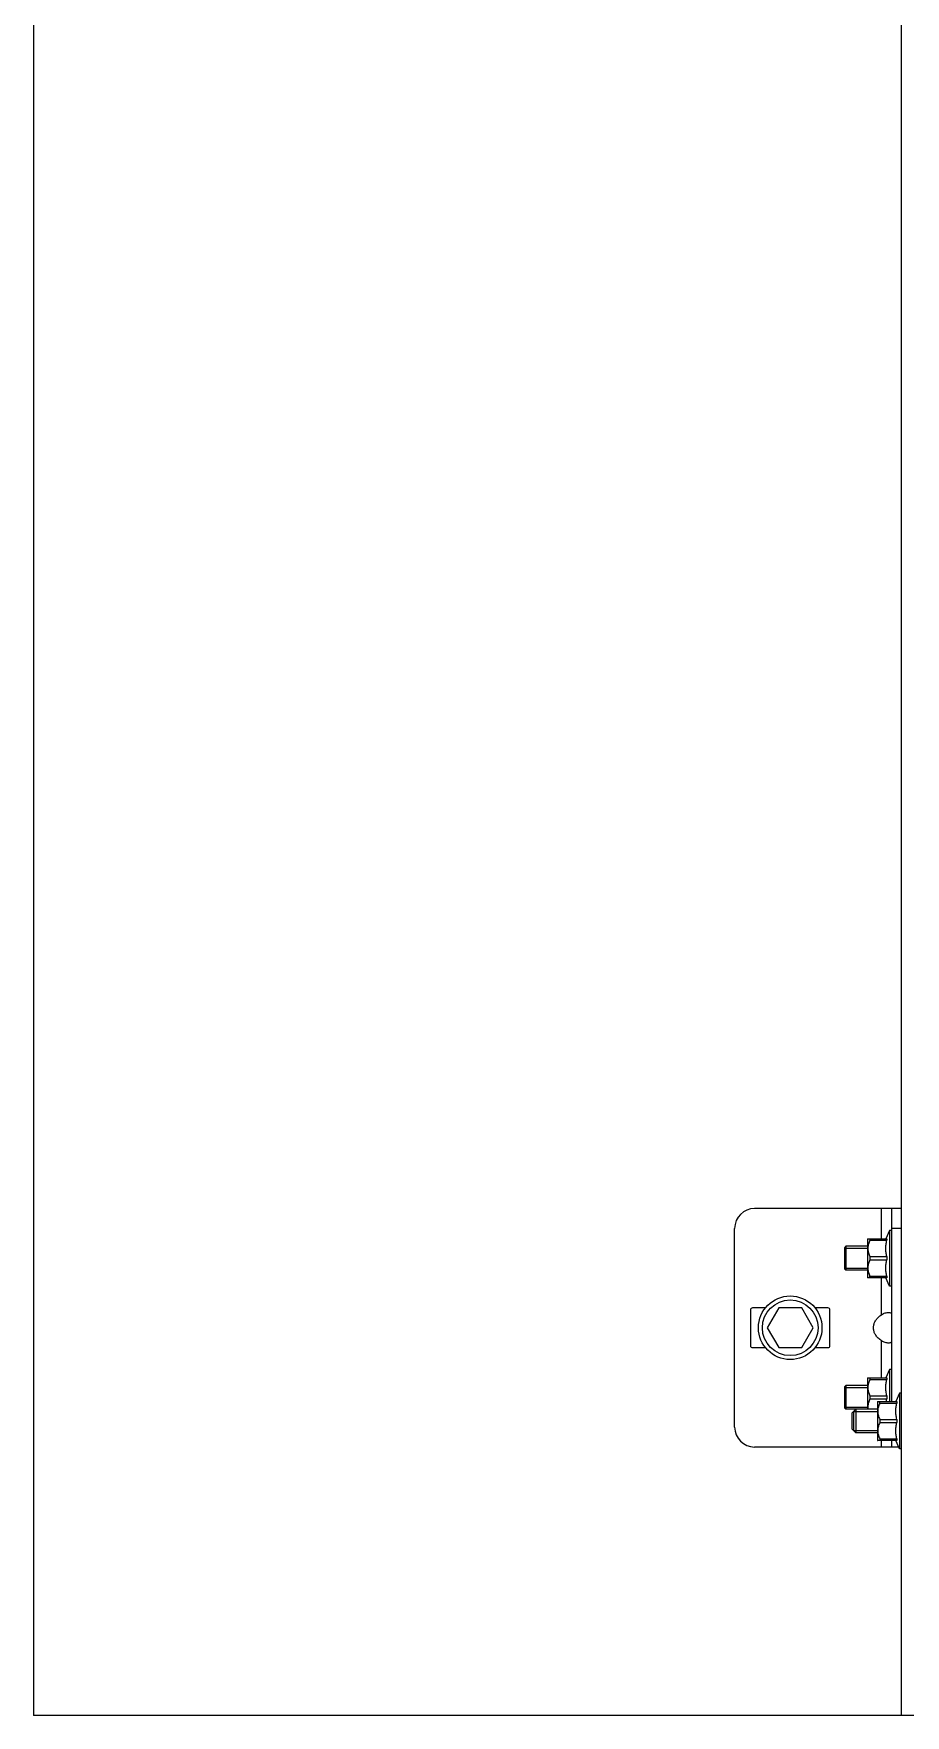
# Model space of a CAD drawing. Header units: millimetres. Extents: x 21899 to 38731, y -5425 to 3612.
# Drawn here: x 21917.1 to 22136.6, y 264.6 to 687.6 of the extents above; entities that cross this region are included whole.
import ezdxf

# ---------------------------------------------------------------- set-up
doc = ezdxf.new("R2010")
doc.units = ezdxf.units.MM

msp = doc.modelspace()

# ---------------------------------------------------------------- linework, layer by layer
at = {"color": 7, "linetype": 'Continuous'}
for p, q in [((21917.11, 1144.53), (21917.11, 264.59)), ((22135.61, 264.59), (22135.61, 1144.53)), ((22135.61, 392.09), (22098.61, 392.09)), ((22133.11, 392.09), (22133.11, 343.55)), ((22093.61, 337.09), (22093.61, 387.09)), ((22132.61, 386.59), (22131.69, 384.49)), ((22132.61, 386.59), (22132.61, 372.59)), ((22133.11, 386.59), (22132.61, 386.59)), ((22121.61, 382.59), (22121.26, 382.23)), ((22121.26, 382.23), (22121.26, 376.94)), ((22121.61, 382.59), (22121.61, 376.59)), ((22127.11, 382.59), (22121.61, 382.59)), ((22127.11, 384.47), (22127.15, 384.5)), ((22127.11, 384.47), (22127.11, 374.71)), ((22127.14, 384.49), (22131.93, 384.49)), ((22127.68, 384.49), (22127.68, 384.09)), ((22127.68, 384.09), (22131.93, 384.09)), ((22131.93, 384.49), (22131.93, 384.09)), ((22121.61, 376.59), (22121.26, 376.94)), ((22127.11, 376.59), (22121.61, 376.59)), ((22127.68, 379.99), (22127.68, 379.18)), ((22127.68, 379.99), (22131.93, 379.99)), ((22127.68, 379.18), (22131.93, 379.18)), ((22131.93, 379.99), (22131.93, 379.18)), ((22127.11, 374.71), (22127.15, 374.67)), ((22131.93, 374.68), (22127.14, 374.68)), ((22127.68, 374.68), (22127.68, 375.08)), ((22127.68, 375.08), (22131.93, 375.08)), ((22132.61, 372.59), (22131.69, 374.68)), ((22131.93, 375.08), (22131.93, 374.68)), ((22133.11, 372.59), (22132.61, 372.59)), ((22097.61, 366.59), (22097.61, 357.59)), ((22101.36, 367.09), (22098.11, 367.09)), ((22104.72, 367.09), (22101.84, 362.09)), ((22110.5, 367.09), (22104.72, 367.09)), ((22113.38, 362.09), (22110.5, 367.09)), ((22117.11, 367.09), (22113.85, 367.09)), ((22117.61, 357.59), (22117.61, 366.59)), ((22101.84, 362.09), (22104.72, 357.09)), ((22110.5, 357.09), (22113.38, 362.09)), ((22098.11, 357.09), (22101.36, 357.09)), ((22104.72, 357.09), (22110.5, 357.09)), ((22113.85, 357.09), (22117.11, 357.09)), ((22132.61, 351.59), (22131.69, 349.49)), ((22132.61, 351.59), (22132.61, 343.55)), ((22133.11, 351.59), (22132.61, 351.59)), ((22121.61, 347.59), (22121.26, 347.23)), ((22121.26, 347.23), (22121.26, 341.94)), ((22121.61, 347.59), (22121.61, 341.59)), ((22127.11, 347.59), (22121.61, 347.59)), ((22127.11, 349.47), (22127.15, 349.5)), ((22127.11, 349.47), (22127.11, 341.64)), ((22127.14, 349.49), (22131.93, 349.49)), ((22127.68, 349.49), (22127.68, 349.09)), ((22127.68, 349.09), (22131.93, 349.09)), ((22131.93, 349.49), (22131.93, 349.09)), ((22127.68, 344.99), (22127.68, 344.18)), ((22127.68, 344.99), (22131.93, 344.99)), ((22127.68, 344.18), (22131.93, 344.18)), ((22129.61, 343.52), (22129.65, 343.56)), ((22129.61, 343.52), (22129.61, 333.76)), ((22129.64, 343.55), (22134.43, 343.55)), ((22130.18, 343.15), (22130.18, 343.55)), ((22130.18, 343.15), (22134.43, 343.15)), ((22131.93, 344.99), (22131.93, 344.18)), ((22135.11, 345.64), (22134.19, 343.55)), ((22134.43, 343.55), (22134.43, 343.15)), ((22135.11, 345.64), (22135.11, 331.64)), ((22135.61, 345.64), (22135.11, 345.64)), ((22121.61, 341.59), (22121.26, 341.94)), ((22124.05, 341.59), (22121.61, 341.59)), ((22124.11, 341.64), (22123.11, 340.64)), ((22123.11, 340.64), (22123.11, 336.64)), ((22123.51, 341.04), (22123.51, 336.24)), ((22124.11, 341.64), (22124.11, 335.64)), ((22129.61, 341.64), (22124.11, 341.64)), ((22130.18, 339.05), (22130.18, 338.24)), ((22130.18, 339.05), (22134.43, 339.05)), ((22134.43, 339.05), (22134.43, 338.24)), ((22124.11, 335.64), (22123.11, 336.64)), ((22129.61, 335.64), (22124.11, 335.64)), ((22130.18, 338.24), (22134.43, 338.24)), ((22134.91, 332.09), (22098.61, 332.09)), ((22129.61, 333.76), (22129.65, 333.73)), ((22134.43, 333.73), (22129.64, 333.73)), ((22130.18, 334.14), (22130.18, 333.73)), ((22130.18, 334.14), (22134.43, 334.14)), ((22133.11, 333.73), (22133.11, 332.09)), ((22135.11, 331.64), (22134.19, 333.73)), ((22134.43, 334.14), (22134.43, 333.73)), ((22135.61, 331.64), (22135.11, 331.64)), ((22241.59, 264.59), (21917.11, 264.59))]:
    msp.add_line(p, q, dxfattribs=at)
at = {"color": 9, "linetype": 'Continuous'}
for p, q in [((22130.61, 384.49), (22130.61, 392.09)), ((22135.61, 387.09), (22133.11, 387.09)), ((22130.61, 365.38), (22130.61, 374.68)), ((22130.61, 349.49), (22130.61, 358.79)), ((22130.61, 332.09), (22130.61, 333.73))]:
    msp.add_line(p, q, dxfattribs=at)
at = {"color": 2, "linetype": 'Continuous'}
for p, q in [((22121.26, 382.09), (22127.11, 382.09)), ((22121.26, 377.09), (22127.11, 377.09)), ((22121.26, 347.09), (22127.11, 347.09)), ((22121.26, 342.09), (22127.11, 342.09)), ((22123.51, 341.04), (22129.61, 341.04)), ((22123.51, 336.24), (22129.61, 336.24))]:
    msp.add_line(p, q, dxfattribs=at)
at = {"color": 7, "linetype": 'Continuous'}
for radius in [8, 7]:
    msp.add_circle((22107.61, 362.09), radius, dxfattribs=at)
for centre, radius, start, end in [((22098.61, 387.09), 5, 90, 180), ((22098.11, 366.59), 0.5, 90, 180), ((22117.11, 366.59), 0.5, 0, 90), ((22098.11, 357.59), 0.5, 180, 270), ((22117.11, 357.59), 0.5, 270, 0), ((22098.61, 337.09), 5, 180, 270)]:
    msp.add_arc(centre, radius, start, end, dxfattribs=at)
for points, start_tangent, end_tangent in [([(22127.68, 384.09), (22127.46, 383.61), (22127.3, 383.15), (22127.2, 382.7), (22127.15, 382.26), (22127.15, 381.82), (22127.2, 381.38), (22127.3, 380.93), (22127.46, 380.47), (22127.68, 379.99)], (-0.44845, -0.893808), (0.44845, -0.893808)), ([(22131.93, 379.99), (22131.83, 380.51), (22131.75, 381.02), (22131.71, 381.53), (22131.69, 382.04), (22131.71, 382.55), (22131.75, 383.06), (22131.83, 383.57), (22131.93, 384.09)], (-0.215516, 0.9765), (0.215516, 0.9765)), ([(22127.68, 379.18), (22127.46, 378.7), (22127.3, 378.24), (22127.2, 377.79), (22127.15, 377.35), (22127.15, 376.91), (22127.2, 376.47), (22127.3, 376.02), (22127.46, 375.56), (22127.68, 375.08)], (-0.44845, -0.893808), (0.44845, -0.893808)), ([(22131.93, 375.08), (22131.83, 375.6), (22131.75, 376.11), (22131.71, 376.62), (22131.69, 377.13), (22131.71, 377.64), (22131.75, 378.15), (22131.83, 378.66), (22131.93, 379.18)], (-0.215516, 0.9765), (0.215516, 0.9765)), ([(22130.61, 358.79), (22129.77, 359.46), (22129.17, 360.19), (22128.78, 360.94), (22128.6, 361.7), (22128.6, 362.47), (22128.78, 363.23), (22129.17, 363.98), (22129.77, 364.71), (22130.61, 365.38)], (-0.836124, 0.548541), (0.836124, 0.548541)), ([(22130.61, 365.38), (22131.08, 365.64), (22131.54, 365.81), (22131.98, 365.9), (22132.38, 365.94), (22132.7, 365.9), (22132.93, 365.81), (22133.07, 365.64)], (0.836124, 0.548541), (0.404914, -0.914355)), ([(22133.07, 358.53), (22132.93, 358.36), (22132.7, 358.27), (22132.38, 358.23), (22131.98, 358.27), (22131.54, 358.36), (22131.08, 358.53), (22130.61, 358.79)], (-0.404896, -0.914363), (-0.836124, 0.548541)), ([(22133.11, 358.79), (22133.07, 358.53)], (0, -1), (-0.404896, -0.914363)), ([(22127.68, 349.09), (22127.46, 348.61), (22127.3, 348.15), (22127.2, 347.7), (22127.15, 347.26), (22127.15, 346.82), (22127.2, 346.38), (22127.3, 345.93), (22127.46, 345.47), (22127.68, 344.99)], (-0.44845, -0.893808), (0.44845, -0.893808)), ([(22131.93, 344.99), (22131.83, 345.51), (22131.75, 346.02), (22131.71, 346.53), (22131.69, 347.04), (22131.71, 347.55), (22131.75, 348.06), (22131.83, 348.57), (22131.93, 349.09)], (-0.215516, 0.9765), (0.215516, 0.9765)), ([(22127.68, 344.18), (22127.46, 343.7), (22127.3, 343.24), (22127.2, 342.79), (22127.15, 342.35), (22127.15, 341.91), (22127.17, 341.64)], (-0.44845, -0.893808), (0.130958, -0.991388)), ([(22130.18, 343.15), (22129.96, 342.66), (22129.8, 342.2), (22129.7, 341.76), (22129.65, 341.32), (22129.65, 340.88), (22129.7, 340.44), (22129.8, 339.99), (22129.96, 339.53), (22130.18, 339.05)], (-0.44845, -0.893808), (0.44845, -0.893808)), ([(22131.81, 343.55), (22131.83, 343.66), (22131.93, 344.18)], (0.158889, 0.987297), (0.215516, 0.9765)), ([(22134.43, 339.05), (22134.33, 339.57), (22134.25, 340.08), (22134.21, 340.59), (22134.19, 341.1), (22134.21, 341.61), (22134.25, 342.12), (22134.33, 342.63), (22134.43, 343.15)], (-0.215516, 0.9765), (0.215516, 0.9765)), ([(22130.18, 338.24), (22129.96, 337.76), (22129.8, 337.3), (22129.7, 336.85), (22129.65, 336.41), (22129.65, 335.97), (22129.7, 335.53), (22129.8, 335.08), (22129.96, 334.62), (22130.18, 334.14)], (-0.44845, -0.893808), (0.44845, -0.893808)), ([(22134.43, 334.14), (22134.33, 334.66), (22134.25, 335.17), (22134.21, 335.68), (22134.19, 336.19), (22134.21, 336.7), (22134.25, 337.21), (22134.33, 337.72), (22134.43, 338.24)], (-0.215516, 0.9765), (0.215516, 0.9765))]:
    msp.add_spline(points, degree=3, dxfattribs=dict(at, start_tangent=start_tangent, end_tangent=end_tangent))

doc.saveas('drawing.dxf')
